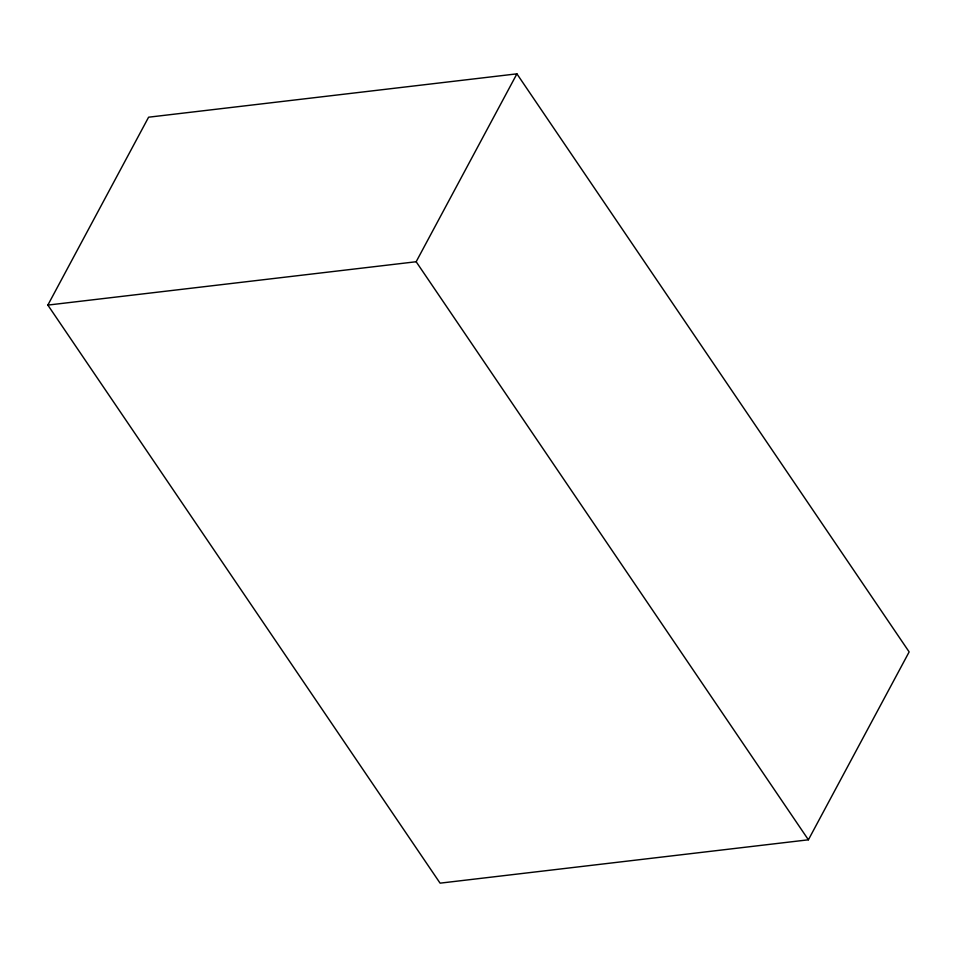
<?xml version="1.0" encoding="UTF-8"?>
<svg xmlns="http://www.w3.org/2000/svg" width="957" height="957" viewBox="0 0 957 957"><rect width="100%" height="100%" fill="white"/><g stroke="black" fill="none" stroke-linecap="round" stroke-linejoin="round"><path stroke-width="1.44" d="M47.85 305.092L148.598 117.197L516.912 73.845L909.15 651.908L808.402 839.803L440.088 883.155L47.85 305.092L416.163 261.74L516.912 73.845M416.163 261.74L808.402 839.803"/></g></svg>
